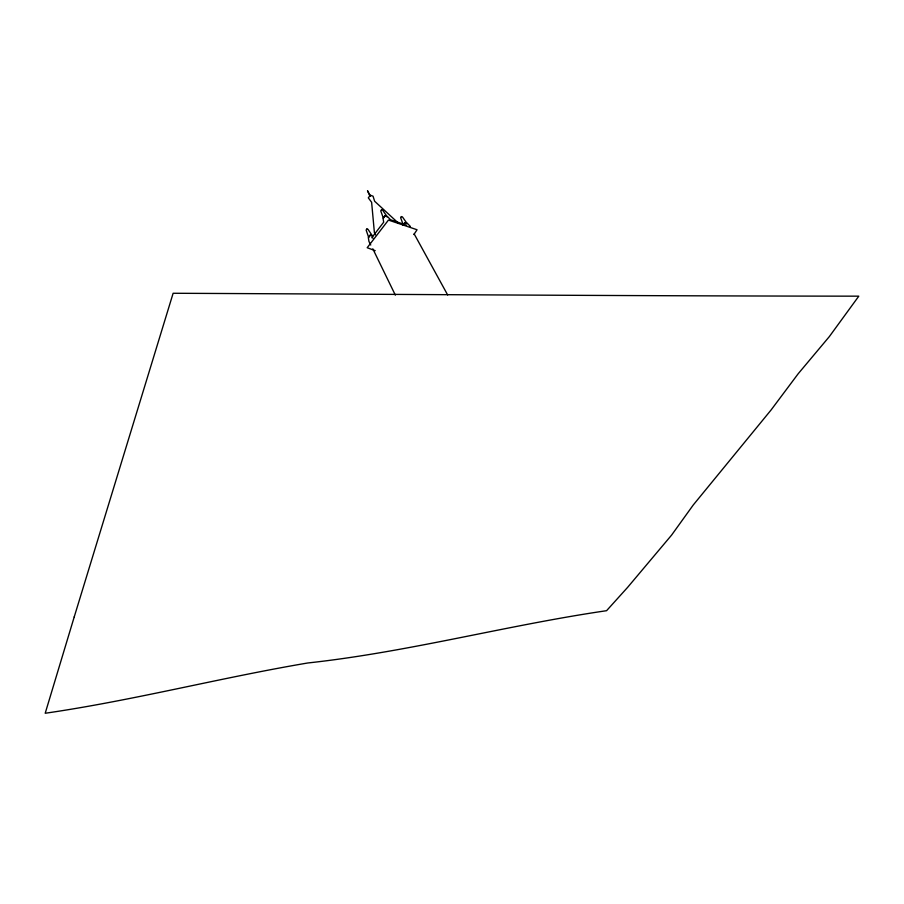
<?xml version="1.0" encoding="UTF-8"?>
<svg xmlns="http://www.w3.org/2000/svg" width="904" height="904" viewBox="0 0 904 904"><rect width="100%" height="100%" fill="white"/><g stroke="black" fill="none" stroke-linecap="round" stroke-linejoin="round"><path stroke-width="1.36" d="M370.018 196.326L367.51 190.744L370.538 196.145M402.958 225.051L404.902 222.565L407.444 223.424L410.405 226.497M413.885 234.543L417.049 229.752L388.449 220.067L367.193 247.73L375.216 250.668M372.832 235.876L370.222 235.029L368.323 237.515L368.945 241.424L370.753 245.029M373.002 238.102L371.793 237.707L383.691 222.192L383.025 218.293L384.957 215.762L387.579 216.655L390.517 219.74L406.563 225.198M398.065 222.847L374.629 201.23L373.047 196.168L370.301 195.207L368.312 197.852L371.623 202.304L374.403 232.656L375.533 234.882M447.672 294.986L414.156 233.887M372.81 248.815L395.342 295.133M74.23 616.912L45.2 713.256C133.498 700.43 219.932 677.819 307.846 662.971C408.529 652.021 506.511 625.308 606.573 610.697L627.602 587.385L671.604 535.089L693.289 504.94L771.101 409.953L798.187 373.747L829.296 336.65L858.8 296.162C630.235 296.003 401.692 294.286 173.127 293.269L74.23 616.912M366.911 228.949L366.12 230.011L368.662 237.39L370.278 235.277L372.493 236L367.984 229.311L366.911 228.949M381.544 209.739L380.72 210.813L383.375 218.169L385.014 216.022L387.228 216.779L382.607 210.112L381.544 209.739M401.41 216.576L400.596 217.627L403.308 224.927L404.947 222.813L407.105 223.548L402.449 216.926L401.41 216.576"/></g></svg>
